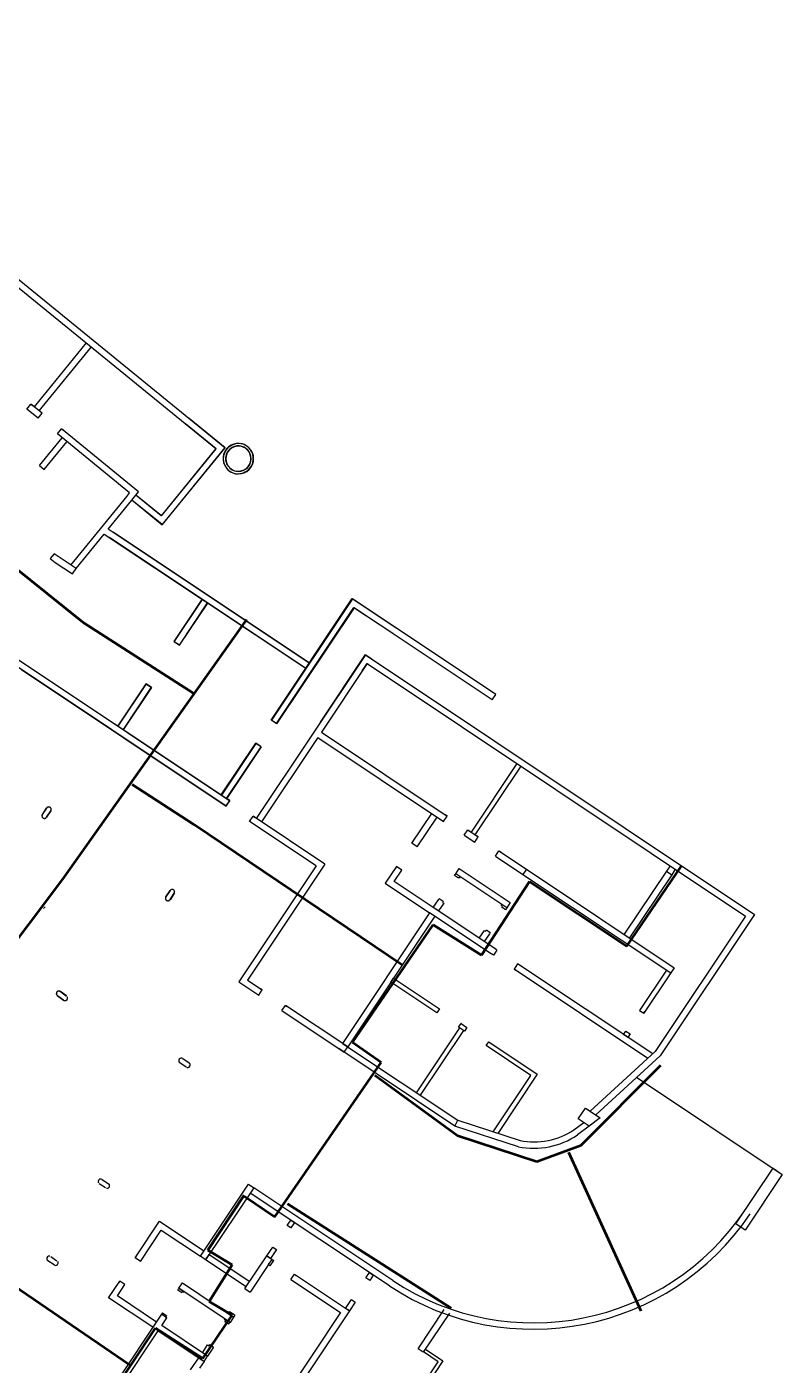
# Model space of a CAD drawing. Header units: metres. Extents: x 2680836 to 2680931, y 1252363 to 1252479.
# Drawn here: x 2680901.4 to 2680931.1, y 1252425.8 to 1252478.6 of the extents above; entities that cross this region are included whole.
import ezdxf

# ---------------------------------------------------------------- set-up
doc = ezdxf.new("R2010")
doc.units = ezdxf.units.M
doc.layers.add('etappierung', color=7, linetype='Continuous')
doc.layers.add('geometrie', color=7, linetype='Continuous')

msp = doc.modelspace()

# ---------------------------------------------------------------- linework, layer by layer
at = {"layer": 'etappierung', "color": 5, "lineweight": 53}
for p, q in [((2680903.606, 1252455.103), (2680897.866, 1252459.713)), ((2680910.041, 1252455.224), (2680902.786, 1252444.988)), ((2680907.957, 1252452.31), (2680903.606, 1252455.103)), ((2680907.968, 1252447.14), (2680905.539, 1252448.721)), ((2680916.194, 1252441.59), (2680907.968, 1252447.14)), ((2680925.02, 1252442.345), (2680927.152, 1252445.494)), ((2680902.786, 1252444.988), (2680882.001, 1252417.409)), ((2680919.297, 1252441.989), (2680921.182, 1252444.902)), ((2680921.182, 1252444.902), (2680925.02, 1252442.345)), ((2680902.071, 1252443.874), (2680902.083, 1252443.866)), ((2680902.087, 1252443.861), (2680902.075, 1252443.869)), ((2680914.215, 1252438.555), (2680917.386, 1252443.193)), ((2680917.386, 1252443.193), (2680919.297, 1252441.989)), ((2680915.348, 1252437.768), (2680914.215, 1252438.555)), ((2680911.154, 1252431.688), (2680915.348, 1252437.768)), ((2680923.221, 1252434.506), (2680926.357, 1252437.657)), ((2680915.093, 1252437.266), (2680918.348, 1252434.895)), ((2680918.348, 1252434.895), (2680921.468, 1252433.861)), ((2680921.468, 1252433.861), (2680923.221, 1252434.506)), ((2680922.723, 1252434.227), (2680925.566, 1252427.986)), ((2680908.514, 1252430.374), (2680909.952, 1252432.536)), ((2680909.975, 1252432.486), (2680911.154, 1252431.688)), ((2680911.658, 1252432.192), (2680918.095, 1252428.088)), ((2680909.467, 1252429.794), (2680908.514, 1252430.374)), ((2680905.447, 1252425.842), (2680899.994, 1252429.569)), ((2680908.568, 1252428.355), (2680909.467, 1252429.794)), ((2680909.47, 1252427.806), (2680908.568, 1252428.355)), ((2680908.32, 1252426.1), (2680909.47, 1252427.806)), ((2680896.056, 1252411.647), (2680906.452, 1252427.294)), ((2680906.452, 1252427.294), (2680908.32, 1252426.1))]:
    msp.add_line(p, q, dxfattribs=at)
at = {"layer": 'geometrie', "color": 7}
for p, q in [((2680888.849, 1252478.573), (2680909.183, 1252461.991)), ((2680897.929, 1252470.847), (2680908.832, 1252461.956)), ((2680903.723, 1252466.122), (2680901.67, 1252463.604)), ((2680903.917, 1252465.964), (2680901.864, 1252463.446)), ((2680901.388, 1252463.511), (2680901.546, 1252463.705)), ((2680901.83, 1252463.151), (2680901.388, 1252463.511)), ((2680901.988, 1252463.345), (2680901.546, 1252463.705)), ((2680901.546, 1252463.705), (2680901.608, 1252463.655)), ((2680901.83, 1252463.151), (2680901.988, 1252463.345)), ((2680901.988, 1252463.345), (2680901.926, 1252463.396)), ((2680908.843, 1252461.947), (2680907.64, 1252462.929)), ((2680909.194, 1252461.983), (2680907.779, 1252463.138)), ((2680901.88, 1252461.291), (2680902.771, 1252462.384)), ((2680902.074, 1252461.134), (2680902.965, 1252462.226)), ((2680902.589, 1252462.532), (2680902.747, 1252462.726)), ((2680905.436, 1252460.211), (2680902.589, 1252462.532)), ((2680905.787, 1252460.247), (2680902.747, 1252462.726)), ((2680902.747, 1252462.726), (2680902.809, 1252462.675)), ((2680908.832, 1252461.956), (2680906.675, 1252459.31)), ((2680906.684, 1252459.303), (2680908.843, 1252461.947)), ((2680909.183, 1252461.991), (2680906.711, 1252458.959)), ((2680906.72, 1252458.951), (2680909.194, 1252461.983)), ((2680901.88, 1252461.291), (2680902.074, 1252461.134)), ((2680902.074, 1252461.134), (2680902.124, 1252461.196)), ((2680905.332, 1252460.083), (2680905.436, 1252460.211)), ((2680905.525, 1252459.925), (2680905.787, 1252460.247)), ((2680906.675, 1252459.31), (2680905.683, 1252460.119)), ((2680903.116, 1252457.366), (2680905.332, 1252460.083)), ((2680904.594, 1252458.783), (2680905.525, 1252459.925)), ((2680906.711, 1252458.959), (2680905.525, 1252459.925)), ((2680905.597, 1252459.868), (2680906.72, 1252458.951)), ((2680906.684, 1252459.303), (2680905.736, 1252460.077)), ((2680903.325, 1252457.227), (2680904.435, 1252458.588)), ((2680904.435, 1252458.588), (2680912.371, 1252453.297)), ((2680912.509, 1252453.505), (2680904.594, 1252458.783)), ((2680912.517, 1252453.495), (2680904.787, 1252458.655)), ((2680912.378, 1252453.287), (2680904.648, 1252458.446)), ((2680902.456, 1252457.806), (2680902.307, 1252457.623)), ((2680902.307, 1252457.623), (2680902.5, 1252457.465)), ((2680903.325, 1252457.227), (2680902.456, 1252457.806)), ((2680902.5, 1252457.465), (2680902.506, 1252457.472)), ((2680902.506, 1252457.472), (2680903.186, 1252457.019)), ((2680903.186, 1252457.019), (2680903.325, 1252457.227)), ((2680907.187, 1252454.351), (2680908.296, 1252456.014)), ((2680907.194, 1252454.343), (2680908.304, 1252456.006)), ((2680911.012, 1252451.259), (2680914.201, 1252456.041)), ((2680914.209, 1252456.031), (2680911.018, 1252451.251)), ((2680914.201, 1252456.041), (2680915.953, 1252454.872)), ((2680919.854, 1252452.263), (2680914.209, 1252456.031)), ((2680907.394, 1252454.212), (2680908.504, 1252455.875)), ((2680907.402, 1252454.204), (2680908.512, 1252455.867)), ((2680911.22, 1252451.12), (2680914.27, 1252455.694)), ((2680914.278, 1252455.684), (2680911.226, 1252451.112)), ((2680914.27, 1252455.694), (2680915.795, 1252454.678)), ((2680919.715, 1252452.055), (2680914.278, 1252455.684)), ((2680899.968, 1252454.359), (2680909.376, 1252448.085)), ((2680907.187, 1252454.351), (2680907.394, 1252454.212)), ((2680907.402, 1252454.204), (2680907.194, 1252454.343)), ((2680899.809, 1252454.164), (2680909.237, 1252447.877)), ((2680914.721, 1252453.826), (2680910.42, 1252447.383)), ((2680914.713, 1252453.837), (2680912.938, 1252451.174)), ((2680914.713, 1252453.837), (2680914.97, 1252453.666)), ((2680914.721, 1252453.826), (2680930.043, 1252443.6)), ((2680901.319, 1252453.458), (2680909.381, 1252448.077)), ((2680912.371, 1252453.297), (2680912.509, 1252453.505)), ((2680912.517, 1252453.495), (2680912.378, 1252453.287)), ((2680914.79, 1252453.48), (2680912.986, 1252450.778)), ((2680914.782, 1252453.49), (2680914.585, 1252453.195)), ((2680914.782, 1252453.49), (2680914.811, 1252453.471)), ((2680914.79, 1252453.48), (2680929.696, 1252443.531)), ((2680901.18, 1252453.251), (2680909.243, 1252447.869)), ((2680906.078, 1252452.687), (2680904.968, 1252451.024)), ((2680906.085, 1252452.681), (2680904.975, 1252451.018)), ((2680906.285, 1252452.549), (2680905.176, 1252450.885)), ((2680906.293, 1252452.542), (2680905.183, 1252450.879)), ((2680906.078, 1252452.687), (2680906.285, 1252452.549)), ((2680906.293, 1252452.542), (2680906.085, 1252452.681)), ((2680919.715, 1252452.055), (2680919.854, 1252452.263)), ((2680911.012, 1252451.259), (2680911.057, 1252451.326)), ((2680911.22, 1252451.12), (2680911.012, 1252451.259)), ((2680911.018, 1252451.251), (2680911.063, 1252451.317)), ((2680911.226, 1252451.112), (2680911.018, 1252451.251)), ((2680912.986, 1252450.778), (2680917.938, 1252447.474)), ((2680909.043, 1252448.307), (2680910.402, 1252450.345)), ((2680910.408, 1252450.336), (2680909.049, 1252448.299)), ((2680909.251, 1252448.168), (2680910.61, 1252450.206)), ((2680910.616, 1252450.197), (2680909.256, 1252448.16)), ((2680910.402, 1252450.345), (2680910.357, 1252450.278)), ((2680910.408, 1252450.336), (2680910.364, 1252450.27)), ((2680910.61, 1252450.206), (2680910.402, 1252450.345)), ((2680910.616, 1252450.197), (2680910.408, 1252450.336)), ((2680912.848, 1252450.57), (2680910.628, 1252447.245)), ((2680912.848, 1252450.57), (2680917.799, 1252447.265)), ((2680920.688, 1252449.543), (2680918.885, 1252446.841)), ((2680920.838, 1252449.443), (2680919.035, 1252446.741)), ((2680909.237, 1252447.877), (2680909.376, 1252448.085)), ((2680909.243, 1252447.869), (2680909.381, 1252448.077)), ((2680909.376, 1252448.085), (2680909.31, 1252448.13)), ((2680909.381, 1252448.077), (2680909.315, 1252448.121)), ((2680902.16, 1252447.791), (2680901.994, 1252447.542)), ((2680901.999, 1252447.537), (2680902.165, 1252447.786)), ((2680902.16, 1252447.43), (2680902.326, 1252447.68)), ((2680902.332, 1252447.675), (2680902.165, 1252447.426)), ((2680910.157, 1252447.259), (2680910.296, 1252447.467)), ((2680913.122, 1252445.58), (2680910.296, 1252447.467)), ((2680910.296, 1252447.467), (2680910.362, 1252447.422)), ((2680916.555, 1252446.401), (2680917.337, 1252447.574)), ((2680917.799, 1252447.265), (2680917.938, 1252447.474)), ((2680917.938, 1252447.474), (2680917.871, 1252447.518)), ((2680912.776, 1252445.511), (2680910.157, 1252447.259)), ((2680916.762, 1252446.263), (2680917.545, 1252447.435)), ((2680918.614, 1252446.722), (2680918.752, 1252446.93)), ((2680918.752, 1252446.93), (2680918.819, 1252446.885)), ((2680918.752, 1252446.93), (2680919.168, 1252446.653)), ((2680916.555, 1252446.401), (2680916.599, 1252446.468)), ((2680916.762, 1252446.263), (2680916.555, 1252446.401)), ((2680918.614, 1252446.722), (2680919.029, 1252446.445)), ((2680919.029, 1252446.445), (2680919.168, 1252446.653)), ((2680919.168, 1252446.653), (2680919.101, 1252446.697)), ((2680919.844, 1252445.901), (2680919.982, 1252446.109)), ((2680919.844, 1252445.901), (2680920.928, 1252445.177)), ((2680919.982, 1252446.109), (2680920.049, 1252446.065)), ((2680919.982, 1252446.109), (2680921.067, 1252445.385)), ((2680912.776, 1252445.511), (2680909.73, 1252440.947)), ((2680913.122, 1252445.58), (2680910.076, 1252441.016)), ((2680915.944, 1252445.487), (2680915.506, 1252444.83)), ((2680915.853, 1252444.9), (2680916.152, 1252445.348)), ((2680915.944, 1252445.487), (2680915.9, 1252445.421)), ((2680916.152, 1252445.348), (2680915.944, 1252445.487)), ((2680918.278, 1252445.203), (2680918.417, 1252445.411)), ((2680918.417, 1252445.411), (2680920.429, 1252444.069)), ((2680921.067, 1252445.385), (2680920.928, 1252445.177)), ((2680921.067, 1252445.385), (2680926.887, 1252441.501)), ((2680926.72, 1252445.518), (2680926.576, 1252445.302)), ((2680926.928, 1252445.379), (2680926.784, 1252445.163)), ((2680915.506, 1252444.83), (2680917.252, 1252443.665)), ((2680917.391, 1252443.873), (2680915.853, 1252444.9)), ((2680918.228, 1252445.128), (2680918.262, 1252445.178)), ((2680918.386, 1252445.023), (2680918.228, 1252445.128)), ((2680918.262, 1252445.178), (2680918.278, 1252445.203)), ((2680920.29, 1252443.86), (2680918.278, 1252445.203)), ((2680918.42, 1252445.073), (2680918.386, 1252445.023)), ((2680918.47, 1252445.039), (2680918.42, 1252445.073)), ((2680918.486, 1252445.064), (2680918.47, 1252445.039)), ((2680920.928, 1252445.177), (2680926.748, 1252441.293)), ((2680926.576, 1252445.302), (2680924.917, 1252442.816)), ((2680926.784, 1252445.163), (2680925.125, 1252442.677)), ((2680926.576, 1252445.302), (2680926.784, 1252445.163)), ((2680907.025, 1252444.547), (2680906.859, 1252444.298)), ((2680906.863, 1252444.291), (2680907.029, 1252444.54)), ((2680907.025, 1252444.186), (2680907.191, 1252444.436)), ((2680907.195, 1252444.429), (2680907.029, 1252444.18)), ((2680917.391, 1252443.873), (2680917.596, 1252444.18)), ((2680917.599, 1252443.735), (2680917.391, 1252443.873)), ((2680919.813, 1252442.257), (2680917.391, 1252443.873)), ((2680917.596, 1252444.18), (2680917.629, 1252444.231)), ((2680917.804, 1252444.042), (2680917.599, 1252443.735)), ((2680917.629, 1252444.231), (2680917.787, 1252444.125)), ((2680917.787, 1252444.125), (2680917.754, 1252444.075)), ((2680917.754, 1252444.075), (2680917.804, 1252444.042)), ((2680920.074, 1252443.968), (2680920.091, 1252443.994)), ((2680920.124, 1252443.935), (2680920.074, 1252443.968)), ((2680920.091, 1252443.885), (2680920.124, 1252443.935)), ((2680920.24, 1252443.785), (2680920.091, 1252443.885)), ((2680920.274, 1252443.835), (2680920.24, 1252443.785)), ((2680920.29, 1252443.86), (2680920.274, 1252443.835)), ((2680920.429, 1252444.069), (2680920.29, 1252443.86)), ((2680917.252, 1252443.665), (2680913.817, 1252438.519)), ((2680917.46, 1252443.526), (2680914.025, 1252438.38)), ((2680919.674, 1252442.048), (2680917.252, 1252443.665)), ((2680929.696, 1252443.531), (2680926.134, 1252438.194)), ((2680930.043, 1252443.6), (2680926.325, 1252438.03)), ((2680919.203, 1252442.664), (2680919.408, 1252442.971)), ((2680919.608, 1252442.838), (2680919.403, 1252442.53)), ((2680919.408, 1252442.971), (2680919.458, 1252442.937)), ((2680919.458, 1252442.937), (2680919.492, 1252442.988)), ((2680919.492, 1252442.988), (2680919.641, 1252442.888)), ((2680919.641, 1252442.888), (2680919.608, 1252442.838)), ((2680919.403, 1252442.53), (2680919.203, 1252442.664)), ((2680919.902, 1252442.198), (2680919.763, 1252441.989)), ((2680919.902, 1252442.198), (2680919.813, 1252442.257)), ((2680919.763, 1252441.989), (2680919.674, 1252442.048)), ((2680919.763, 1252441.989), (2680919.696, 1252442.034)), ((2680920.716, 1252441.654), (2680920.577, 1252441.446)), ((2680926.036, 1252438.103), (2680920.716, 1252441.654)), ((2680925.846, 1252437.929), (2680920.577, 1252441.446)), ((2680920.577, 1252441.446), (2680920.644, 1252441.401)), ((2680926.582, 1252441.403), (2680925.522, 1252439.816)), ((2680926.748, 1252441.293), (2680925.689, 1252439.705)), ((2680926.887, 1252441.501), (2680926.748, 1252441.293)), ((2680909.73, 1252440.947), (2680910.52, 1252440.42)), ((2680910.076, 1252441.016), (2680910.658, 1252440.628)), ((2680910.52, 1252440.42), (2680910.658, 1252440.628)), ((2680910.658, 1252440.628), (2680910.592, 1252440.672)), ((2680915.728, 1252440.932), (2680915.829, 1252441.082)), ((2680917.532, 1252439.728), (2680915.728, 1252440.932)), ((2680915.829, 1252441.082), (2680917.633, 1252439.878)), ((2680902.587, 1252440.404), (2680902.828, 1252440.226)), ((2680902.83, 1252440.22), (2680902.589, 1252440.398)), ((2680902.947, 1252440.386), (2680902.706, 1252440.565)), ((2680902.708, 1252440.559), (2680902.949, 1252440.381)), ((2680911.434, 1252439.81), (2680911.573, 1252440.017)), ((2680911.434, 1252439.81), (2680913.887, 1252438.173)), ((2680914.025, 1252438.38), (2680911.573, 1252440.017)), ((2680911.573, 1252440.017), (2680911.639, 1252439.973)), ((2680917.633, 1252439.878), (2680917.532, 1252439.728)), ((2680917.616, 1252439.889), (2680917.633, 1252439.878)), ((2680925.522, 1252439.816), (2680925.689, 1252439.705)), ((2680925.689, 1252439.705), (2680925.733, 1252439.771)), ((2680918.43, 1252439.129), (2680916.727, 1252436.577)), ((2680918.58, 1252439.029), (2680916.877, 1252436.477)), ((2680918.389, 1252439.157), (2680918.489, 1252439.307)), ((2680918.622, 1252439.001), (2680918.389, 1252439.157)), ((2680918.489, 1252439.307), (2680918.722, 1252439.151)), ((2680918.506, 1252439.296), (2680918.489, 1252439.307)), ((2680918.722, 1252439.151), (2680918.622, 1252439.001)), ((2680918.705, 1252439.162), (2680918.722, 1252439.151)), ((2680913.817, 1252438.519), (2680918.357, 1252435.489)), ((2680919.478, 1252438.43), (2680919.578, 1252438.58)), ((2680919.578, 1252438.58), (2680921.49, 1252437.304)), ((2680919.595, 1252438.569), (2680919.578, 1252438.58)), ((2680924.89, 1252438.868), (2680924.978, 1252439.001)), ((2680925.056, 1252438.757), (2680924.89, 1252438.868)), ((2680924.978, 1252439.001), (2680925.145, 1252438.89)), ((2680925.145, 1252438.89), (2680925.056, 1252438.757)), ((2680925.145, 1252438.89), (2680925.1, 1252438.824)), ((2680918.247, 1252435.262), (2680913.679, 1252438.311)), ((2680913.887, 1252438.173), (2680914.025, 1252438.38)), ((2680921.24, 1252437.254), (2680919.478, 1252438.43)), ((2680926.134, 1252438.194), (2680923.578, 1252435.844)), ((2680926.325, 1252438.03), (2680923.792, 1252435.702)), ((2680907.668, 1252437.588), (2680907.418, 1252437.754)), ((2680907.53, 1252437.921), (2680907.779, 1252437.754)), ((2680919.758, 1252435.032), (2680921.24, 1252437.254)), ((2680921.49, 1252437.304), (2680919.935, 1252434.974)), ((2680925.405, 1252437.185), (2680931.138, 1252433.358)), ((2680923.105, 1252435.547), (2680923.389, 1252435.971)), ((2680923.389, 1252435.971), (2680923.97, 1252435.582)), ((2680918.247, 1252435.262), (2680918.357, 1252435.489)), ((2680918.357, 1252435.489), (2680920.813, 1252434.688)), ((2680922.931, 1252435.114), (2680923.318, 1252435.405)), ((2680923.538, 1252435.258), (2680923.105, 1252435.547)), ((2680923.97, 1252435.582), (2680923.538, 1252435.258)), ((2680920.75, 1252434.446), (2680918.247, 1252435.262)), ((2680923.538, 1252435.258), (2680923.076, 1252434.91)), ((2680929.312, 1252431.404), (2680930.777, 1252433.6)), ((2680931.138, 1252433.358), (2680929.673, 1252431.163)), ((2680930.777, 1252433.6), (2680931.138, 1252433.358)), ((2680904.489, 1252432.825), (2680904.239, 1252432.991)), ((2680904.35, 1252433.157), (2680904.6, 1252432.991)), ((2680908.221, 1252430.135), (2680910.114, 1252432.97)), ((2680910.322, 1252432.831), (2680908.429, 1252429.996)), ((2680910.114, 1252432.97), (2680910.322, 1252432.831)), ((2680915.804, 1252429.172), (2680910.322, 1252432.831)), ((2680915.666, 1252428.964), (2680910.183, 1252432.623)), ((2680905.654, 1252430.07), (2680906.614, 1252431.508)), ((2680905.862, 1252429.931), (2680906.683, 1252431.161)), ((2680906.614, 1252431.508), (2680908.36, 1252430.342)), ((2680906.683, 1252431.161), (2680908.221, 1252430.135)), ((2680911.64, 1252431.35), (2680911.779, 1252431.558)), ((2680911.79, 1252431.25), (2680911.64, 1252431.35)), ((2680911.779, 1252431.558), (2680911.928, 1252431.458)), ((2680911.928, 1252431.458), (2680911.79, 1252431.25)), ((2680911.801, 1252431.266), (2680911.79, 1252431.25)), ((2680929.673, 1252431.163), (2680929.312, 1252431.404)), ((2680902.325, 1252430.122), (2680902.574, 1252429.956)), ((2680905.654, 1252430.07), (2680905.699, 1252430.136)), ((2680905.862, 1252429.931), (2680905.654, 1252430.07)), ((2680908.429, 1252429.996), (2680908.221, 1252430.135)), ((2680908.429, 1252429.996), (2680908.568, 1252430.204)), ((2680908.568, 1252430.204), (2680910.164, 1252429.138)), ((2680909.978, 1252428.86), (2680910.838, 1252430.149)), ((2680910.838, 1252430.149), (2680911.069, 1252430.493)), ((2680910.988, 1252430.049), (2680910.838, 1252430.149)), ((2680910.838, 1252430.149), (2680911.046, 1252430.01)), ((2680911.218, 1252430.394), (2680910.988, 1252430.049)), ((2680911.069, 1252430.493), (2680911.218, 1252430.394)), ((2680911.207, 1252430.377), (2680911.218, 1252430.394)), ((2680902.463, 1252429.79), (2680902.214, 1252429.956)), ((2680910.026, 1252428.931), (2680908.429, 1252429.996)), ((2680910.908, 1252429.802), (2680910.186, 1252428.721)), ((2680910.908, 1252429.802), (2680911.046, 1252430.01)), ((2680910.974, 1252429.758), (2680910.908, 1252429.802)), ((2680910.974, 1252429.758), (2680911.113, 1252429.965)), ((2680911.046, 1252430.01), (2680911.113, 1252429.965)), ((2680904.606, 1252428.498), (2680905.044, 1252429.155)), ((2680904.952, 1252428.567), (2680905.252, 1252429.017)), ((2680905.044, 1252429.155), (2680905, 1252429.089)), ((2680905.252, 1252429.017), (2680905.044, 1252429.155)), ((2680907.378, 1252428.871), (2680907.517, 1252429.079)), ((2680907.517, 1252429.079), (2680909.529, 1252427.736)), ((2680911.789, 1252429.214), (2680911.927, 1252429.422)), ((2680911.789, 1252429.214), (2680913.743, 1252427.91)), ((2680911.927, 1252429.422), (2680911.994, 1252429.377)), ((2680911.927, 1252429.422), (2680914.089, 1252427.979)), ((2680914.741, 1252429.28), (2680914.88, 1252429.488)), ((2680914.752, 1252429.297), (2680914.741, 1252429.28)), ((2680914.891, 1252429.181), (2680914.741, 1252429.28)), ((2680914.88, 1252429.488), (2680915.029, 1252429.388)), ((2680915.029, 1252429.388), (2680914.891, 1252429.181)), ((2680906.352, 1252427.333), (2680904.606, 1252428.498)), ((2680906.49, 1252427.541), (2680904.952, 1252428.567)), ((2680907.328, 1252428.796), (2680907.361, 1252428.846)), ((2680907.486, 1252428.691), (2680907.328, 1252428.796)), ((2680907.361, 1252428.846), (2680907.378, 1252428.871)), ((2680909.39, 1252427.528), (2680907.378, 1252428.871)), ((2680907.378, 1252428.871), (2680907.586, 1252428.732)), ((2680907.519, 1252428.741), (2680907.486, 1252428.691)), ((2680907.569, 1252428.707), (2680907.519, 1252428.741)), ((2680907.586, 1252428.732), (2680907.569, 1252428.707)), ((2680909.978, 1252428.86), (2680910.023, 1252428.926)), ((2680909.978, 1252428.86), (2680910.186, 1252428.721)), ((2680909.321, 1252427.875), (2680909.368, 1252427.946)), ((2680909.368, 1252427.946), (2680909.324, 1252427.879)), ((2680909.576, 1252427.807), (2680909.368, 1252427.946)), ((2680914.089, 1252427.979), (2680911.087, 1252423.481)), ((2680913.939, 1252428.079), (2680914.17, 1252428.424)), ((2680914.089, 1252427.979), (2680913.939, 1252428.079)), ((2680914.319, 1252428.324), (2680914.089, 1252427.979)), ((2680914.159, 1252428.408), (2680914.17, 1252428.424)), ((2680914.17, 1252428.424), (2680914.319, 1252428.324)), ((2680916.794, 1252426.486), (2680917.825, 1252428.031)), ((2680906.696, 1252427.848), (2680904.837, 1252425.063)), ((2680906.729, 1252427.898), (2680906.696, 1252427.848)), ((2680906.903, 1252427.71), (2680906.696, 1252427.848)), ((2680906.698, 1252427.402), (2680906.903, 1252427.71)), ((2680906.729, 1252427.898), (2680906.887, 1252427.793)), ((2680906.887, 1252427.793), (2680906.854, 1252427.743)), ((2680906.854, 1252427.743), (2680906.903, 1252427.71)), ((2680909.174, 1252427.637), (2680909.19, 1252427.661)), ((2680909.224, 1252427.603), (2680909.174, 1252427.637)), ((2680909.19, 1252427.661), (2680909.39, 1252427.528)), ((2680909.19, 1252427.553), (2680909.224, 1252427.603)), ((2680909.34, 1252427.454), (2680909.19, 1252427.553)), ((2680909.529, 1252427.736), (2680909.321, 1252427.875)), ((2680909.373, 1252427.503), (2680909.34, 1252427.454)), ((2680909.39, 1252427.528), (2680909.373, 1252427.503)), ((2680909.529, 1252427.736), (2680909.39, 1252427.528)), ((2680909.576, 1252427.807), (2680909.529, 1252427.736)), ((2680913.743, 1252427.91), (2680911.018, 1252423.828)), ((2680918.033, 1252427.893), (2680917.002, 1252426.347)), ((2680905.045, 1252424.925), (2680906.559, 1252427.194)), ((2680906.559, 1252427.194), (2680908.364, 1252425.99)), ((2680908.502, 1252426.198), (2680906.698, 1252427.402)), ((2680908.303, 1252426.331), (2680908.508, 1252426.639)), ((2680908.707, 1252426.506), (2680908.502, 1252426.198)), ((2680908.508, 1252426.639), (2680908.558, 1252426.606)), ((2680908.558, 1252426.606), (2680908.591, 1252426.655)), ((2680908.591, 1252426.655), (2680908.741, 1252426.555)), ((2680908.741, 1252426.555), (2680908.707, 1252426.506)), ((2680917.002, 1252426.347), (2680916.794, 1252426.486)), ((2680917.01, 1252426.36), (2680917.082, 1252426.468)), ((2680917.592, 1252425.971), (2680917.01, 1252426.36)), ((2680917.082, 1252426.468), (2680917.772, 1252426.007)), ((2680907.837, 1252425.651), (2680908.156, 1252426.129)), ((2680908.156, 1252426.129), (2680908.364, 1252425.99)), ((2680908.364, 1252425.99), (2680908.183, 1252425.72)), ((2680908.364, 1252425.99), (2680908.502, 1252426.198)), ((2680916.815, 1252424.808), (2680917.592, 1252425.971)), ((2680917.772, 1252426.007), (2680916.851, 1252424.627))]:
    msp.add_line(p, q, dxfattribs=at)
for centre, radius, start, end in [((2680909.714, 1252461.562), 0.602, 141.0842, 230.5566), ((2680909.725, 1252461.554), 0.602, 146.5089, 236.0163), ((2680909.714, 1252461.562), 0.502, 141.0822, 230.5241), ((2680909.722, 1252461.55), 0.602, 56.5293, 145.9968), ((2680909.724, 1252461.554), 0.502, 146.5571, 235.9958), ((2680909.711, 1252461.557), 0.603, 51.1084, 140.5323), ((2680909.722, 1252461.55), 0.502, 56.5643, 146.003), ((2680909.71, 1252461.558), 0.502, 51.0822, 140.5241), ((2680909.718, 1252461.553), 0.502, 326.5573, 55.9964), ((2680909.707, 1252461.561), 0.502, 321.0805, 50.5176), ((2680909.717, 1252461.553), 0.602, 326.5634, 56.0314), ((2680909.706, 1252461.561), 0.603, 321.0726, 50.4924), ((2680909.71, 1252461.565), 0.602, 231.0552, 320.5235), ((2680909.72, 1252461.557), 0.602, 236.5433, 326.0511), ((2680909.71, 1252461.565), 0.502, 231.0887, 320.5259), ((2680909.72, 1252461.557), 0.502, 236.5637, 326.0029), ((2680902.081, 1252447.486), 0.104, 169.0928, 190.8244), ((2680902.081, 1252447.486), 0.104, 169.0928, 190.8244), ((2680902.077, 1252447.486), 0.0996, 146.1673, 168.8375), ((2680902.077, 1252447.486), 0.0996, 146.1673, 168.8375), ((2680902.082, 1252447.481), 0.0997, 168.7197, 191.2912), ((2680902.082, 1252447.481), 0.0997, 168.7197, 191.2912), ((2680902.078, 1252447.483), 0.0957, 145.7863, 169.2898), ((2680902.078, 1252447.483), 0.0957, 145.7863, 169.2898), ((2680902.081, 1252447.481), 0.0988, 191.1908, 213.9423), ((2680902.081, 1252447.481), 0.0988, 191.1908, 213.9423), ((2680902.241, 1252447.738), 0.0962, 123.3603, 146.3968), ((2680902.241, 1252447.738), 0.0962, 123.3603, 146.3968), ((2680902.245, 1252447.733), 0.0957, 123.2703, 146.7739), ((2680902.245, 1252447.733), 0.0957, 123.2703, 146.7739), ((2680902.243, 1252447.738), 0.0976, 101.2375, 124.4099), ((2680902.243, 1252447.738), 0.0976, 101.2375, 124.4099), ((2680902.248, 1252447.731), 0.0988, 78.6178, 101.3693), ((2680902.248, 1252447.731), 0.0988, 78.6178, 101.3693), ((2680902.249, 1252447.73), 0.0998, 56.7171, 79.2803), ((2680902.249, 1252447.73), 0.0998, 56.7171, 79.2803), ((2680902.251, 1252447.744), 0.0888, 31.7458, 57.1334), ((2680902.251, 1252447.744), 0.0888, 31.7458, 57.1334), ((2680902.248, 1252447.731), 0.0998, 33.2808, 55.8463), ((2680902.248, 1252447.731), 0.0998, 33.2808, 55.8463), ((2680902.244, 1252447.735), 0.0996, 326.1673, 348.8375), ((2680902.244, 1252447.735), 0.0996, 326.1673, 348.8375), ((2680902.249, 1252447.73), 0.0988, 11.1908, 33.9423), ((2680902.249, 1252447.73), 0.0988, 11.1908, 33.9423), ((2680902.252, 1252447.728), 0.0957, 325.7863, 349.2898), ((2680902.252, 1252447.728), 0.0957, 325.7863, 349.2898), ((2680902.24, 1252447.736), 0.104, 349.0928, 10.8244), ((2680902.24, 1252447.736), 0.104, 349.0928, 10.8244), ((2680902.077, 1252447.487), 0.101, 214.3394, 236.6477), ((2680902.077, 1252447.487), 0.101, 214.3394, 236.6477), ((2680902.083, 1252447.48), 0.0998, 213.2799, 235.843), ((2680902.083, 1252447.48), 0.0998, 213.2799, 235.843), ((2680902.081, 1252447.481), 0.0998, 236.7138, 259.2793), ((2680902.081, 1252447.481), 0.0998, 236.7138, 259.2793), ((2680902.082, 1252447.48), 0.0988, 258.6178, 281.3693), ((2680902.082, 1252447.48), 0.0988, 258.6178, 281.3693), ((2680902.077, 1252447.488), 0.102, 281.3528, 303.1009), ((2680902.077, 1252447.488), 0.102, 281.3528, 303.1009), ((2680902.082, 1252447.481), 0.0997, 281.2689, 303.8404), ((2680902.082, 1252447.481), 0.0997, 281.2689, 303.8404), ((2680902.075, 1252447.488), 0.103, 304.0949, 326.0902), ((2680902.075, 1252447.488), 0.103, 304.0949, 326.0902), ((2680902.085, 1252447.478), 0.0957, 303.2703, 326.7739), ((2680902.085, 1252447.478), 0.0957, 303.2703, 326.7739), ((2680906.944, 1252444.241), 0.102, 146.4677, 168.5371), ((2680906.944, 1252444.241), 0.102, 146.4677, 168.5371), ((2680906.942, 1252444.236), 0.0964, 145.827, 169.1451), ((2680906.942, 1252444.236), 0.0964, 145.827, 169.1451), ((2680907.107, 1252444.493), 0.0975, 123.6248, 146.3463), ((2680907.107, 1252444.493), 0.0975, 123.6248, 146.3463), ((2680907.109, 1252444.487), 0.0964, 123.415, 146.7331), ((2680907.109, 1252444.487), 0.0964, 123.415, 146.7331), ((2680907.107, 1252444.495), 0.0966, 101.015, 124.4463), ((2680907.107, 1252444.495), 0.0966, 101.015, 124.4463), ((2680907.112, 1252444.486), 0.0982, 78.5903, 101.4675), ((2680907.112, 1252444.486), 0.0982, 78.5903, 101.4675), ((2680907.113, 1252444.484), 0.1, 56.7067, 79.2607), ((2680907.113, 1252444.484), 0.1, 56.7067, 79.2607), ((2680907.116, 1252444.5), 0.0888, 31.7458, 57.1334), ((2680907.116, 1252444.5), 0.0888, 31.7458, 57.1334), ((2680907.112, 1252444.485), 0.0996, 33.2578, 55.8522), ((2680907.112, 1252444.485), 0.0996, 33.2578, 55.8522), ((2680907.106, 1252444.492), 0.102, 326.4677, 348.5371), ((2680907.106, 1252444.492), 0.102, 326.4677, 348.5371), ((2680907.113, 1252444.484), 0.0992, 11.2562, 33.924), ((2680907.113, 1252444.484), 0.0992, 11.2562, 33.924), ((2680907.103, 1252444.492), 0.105, 349.2149, 10.7023), ((2680907.103, 1252444.492), 0.105, 349.2149, 10.7023), ((2680906.948, 1252444.242), 0.106, 169.3369, 190.5803), ((2680906.948, 1252444.242), 0.106, 169.3369, 190.5803), ((2680906.961, 1252444.249), 0.12, 192.7865, 211.6326), ((2680906.961, 1252444.249), 0.12, 192.7865, 211.6326), ((2680906.946, 1252444.235), 0.0998, 168.7794, 191.3372), ((2680906.946, 1252444.235), 0.0998, 168.7794, 191.3372), ((2680906.944, 1252444.234), 0.0982, 191.0926, 213.9699), ((2680906.944, 1252444.234), 0.0982, 191.0926, 213.9699), ((2680906.942, 1252444.243), 0.101, 214.3394, 236.6477), ((2680906.942, 1252444.243), 0.101, 214.3394, 236.6477), ((2680906.946, 1252444.235), 0.1, 213.2995, 235.8535), ((2680906.946, 1252444.235), 0.1, 213.2995, 235.8535), ((2680906.945, 1252444.235), 0.0996, 236.7079, 259.3024), ((2680906.945, 1252444.235), 0.0996, 236.7079, 259.3024), ((2680906.946, 1252444.234), 0.0992, 258.6361, 281.3039), ((2680906.946, 1252444.234), 0.0992, 258.6361, 281.3039), ((2680906.943, 1252444.239), 0.0966, 281.015, 304.4463), ((2680906.943, 1252444.239), 0.0966, 281.015, 304.4463), ((2680906.945, 1252444.236), 0.101, 281.4306, 303.7492), ((2680906.945, 1252444.236), 0.101, 281.4306, 303.7492), ((2680906.945, 1252444.239), 0.0962, 303.4659, 326.5052), ((2680906.945, 1252444.239), 0.0962, 303.4659, 326.5052), ((2680902.645, 1252440.485), 0.0986, 143.6287, 188.7308), ((2680902.638, 1252440.481), 0.0915, 187.1575, 212.0073), ((2680902.655, 1252440.478), 0.107, 166.3483, 187.6002), ((2680902.656, 1252440.482), 0.108, 189.5189, 210.2367), ((2680902.649, 1252440.479), 0.1, 143.72, 166.0075), ((2680902.647, 1252440.484), 0.1, 211.1004, 233.4968), ((2680902.647, 1252440.483), 0.102, 121.2025, 143.5499), ((2680902.653, 1252440.475), 0.106, 121.6575, 143.1355), ((2680902.645, 1252440.486), 0.0976, 98.0947, 121.0362), ((2680902.648, 1252440.478), 0.101, 98.3523, 120.5532), ((2680902.646, 1252440.497), 0.0867, 74.1682, 100.1169), ((2680902.648, 1252440.484), 0.0988, 54.3474, 77.1762), ((2680902.648, 1252440.478), 0.1, 53.5864, 75.9828), ((2680902.89, 1252440.301), 0.1, 233.5864, 255.9828), ((2680902.887, 1252440.293), 0.0871, 254.3062, 280.1049), ((2680902.889, 1252440.303), 0.0964, 277.9595, 301.1713), ((2680902.89, 1252440.301), 0.101, 278.3523, 300.5532), ((2680902.885, 1252440.309), 0.104, 301.433, 323.3194), ((2680902.886, 1252440.303), 0.104, 301.6013, 323.3955), ((2680902.889, 1252440.305), 0.0986, 323.6287, 346.2575), ((2680902.891, 1252440.3), 0.0986, 323.454, 346.062), ((2680902.883, 1252440.298), 0.108, 9.5042, 30.3773), ((2680902.881, 1252440.301), 0.108, 346.4825, 7.466), ((2680907.475, 1252437.837), 0.1, 56.7079, 235.8522), ((2680907.723, 1252437.671), 0.0996, 236.7079, 55.8522), ((2680921.353, 1252437.487), 3.1, 258.7934, 303.7665), ((2680921.353, 1252437.485), 2.848, 259.0667, 303.6474), ((2680904.296, 1252433.074), 0.0996, 56.7079, 213.9699), ((2680904.544, 1252432.908), 0.1, 258.8994, 56.1155), ((2680921.339, 1252437.553), 10.294, 236.5513, 326.0098), ((2680921.34, 1252437.551), 10.043, 236.5493, 326.0098), ((2680902.269, 1252430.04), 0.0998, 78.6698, 191.4167), ((2680902.27, 1252430.039), 0.101, 191.1766, 235.9363), ((2680902.518, 1252429.873), 0.0996, 236.7079, 33.924)]:
    msp.add_arc(centre, radius, start, end, dxfattribs=at)

doc.saveas('drawing.dxf')
